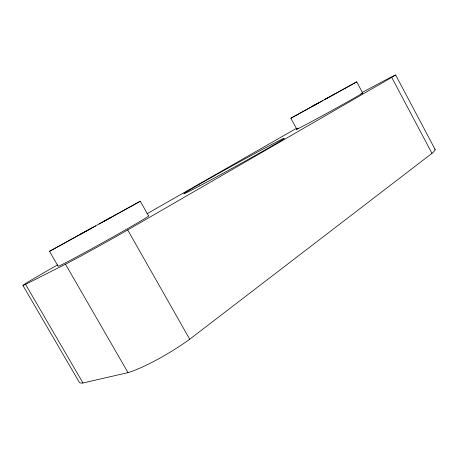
<?xml version="1.0" encoding="UTF-8"?>
<svg xmlns="http://www.w3.org/2000/svg" width="458" height="458" viewBox="0 0 458 458"><rect width="100%" height="100%" fill="white"/><g stroke="black" fill="none" stroke-linecap="round" stroke-linejoin="round"><path stroke-width="0.69" d="M22.9 285.431L79.194 382.087A50.987 7.946 -31.2 0 0 82.972 382.991L128.011 372.629A54.496 9.4 -30.9 0 0 189.721 339.235L431.997 153.361A38.094 4.614 -27.6 0 0 434.762 149.016M362.696 93.031L356.736 81.868L325.432 99.157M82.972 382.991L25.562 284.349L65.505 264.192A55.103 1.225 -29.2 0 0 127.696 229.95L391.722 77.408L431.997 153.361M57.525 264.913L43.871 272.722A51.514 1.036 -29.2 0 0 25.562 284.349M146.915 213.829L296.509 128.326M49.521 251.333L140.291 201.239L148.524 215.821A51.863 1.088 -29.1 0 1 103.605 242.185A51.863 1.088 -29.1 0 1 58.114 266.212L49.521 251.333L95.716 225.868M140.291 201.239L99.02 224.025M296.807 129.167L290.864 118.233L328.81 97.302M108.231 218.935L110.533 217.659L103.451 221.563M91.795 227.992L80.287 234.353L82.32 233.236M319.054 102.666L312.717 106.17L315.259 104.773M333.928 94.463L334.626 94.079L332.273 95.373M356.736 81.868L324.756 99.518M322.604 100.72L290.864 118.233M362.209 92.447L383.638 80.997A38.398 0.601 -28.7 0 1 391.722 77.408M65.505 264.192L128.011 372.629M127.696 229.95L189.721 339.235M395.649 74.957L435.1 149.434M360.864 93.73A37.722 0.59 -28.8 0 1 330.607 111.248A37.722 0.59 -28.8 0 1 298.267 128.12M199.745 185.874A57.49 1.065 -28.9 0 0 283.061 139.278A57.49 1.065 -28.9 0 0 219.176 173.101A57.49 1.065 -28.9 0 0 199.745 185.874"/></g></svg>
